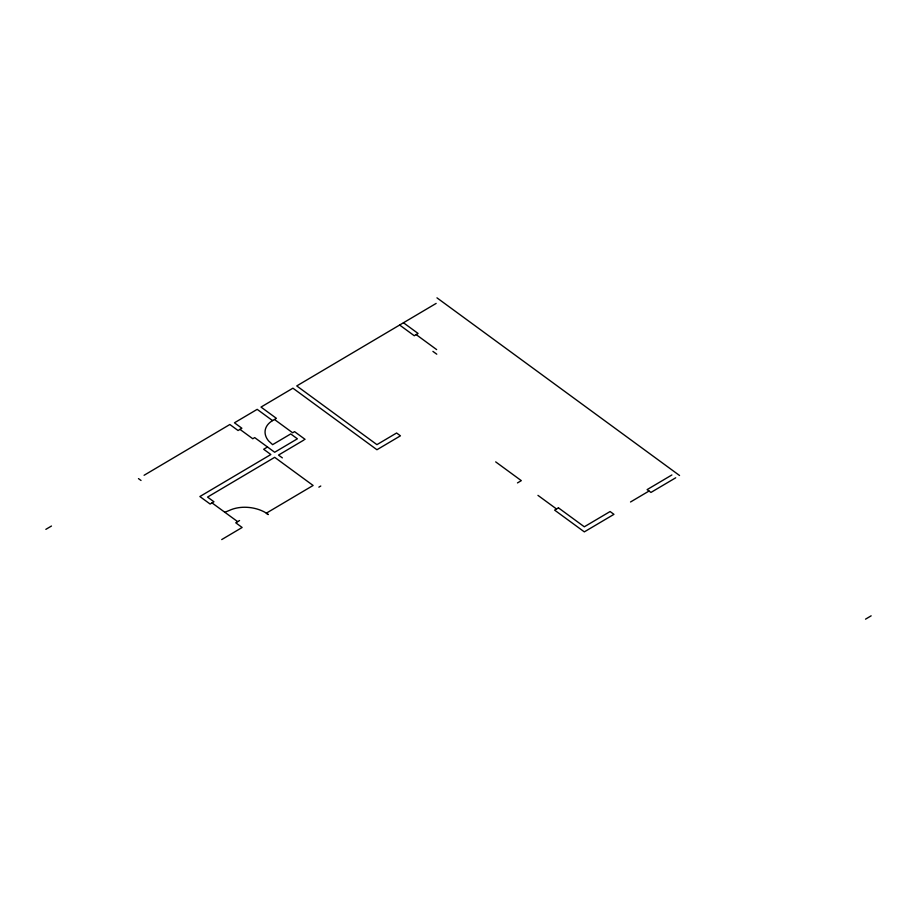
<?xml version="1.0" encoding="UTF-8"?>
<svg xmlns="http://www.w3.org/2000/svg" width="917" height="917" viewBox="0 0 917 917"><rect width="100%" height="100%" fill="white"/><g stroke="black" fill="none" stroke-linecap="round" stroke-linejoin="round"><path stroke-width="1.38" d="M45.85 529.35L51.467 526.026M144.084 475.281L229.858 424.502L238.053 430.509L241.882 428.239L234.454 422.794L257.184 409.349L272.544 420.605A25.791 16.919 7.3 0 0 268.521 440.848L272.613 444.653L290.735 433.924L297.395 438.807L274.676 452.253L254.697 437.615L252.783 438.75L239.967 429.374M436.148 303.412L296.753 385.931L376.933 444.642L396.591 433.007L400.431 435.827L376.944 449.731L292.924 388.189L261.013 407.079L276.384 418.335L272.544 420.605M267.5 447.003L263.672 449.261L270.847 454.523L199.872 496.533L210.119 504.029L213.948 501.771L207.54 497.083L274.687 457.331L313.11 485.471L266.389 513.13L268.245 514.575L264.818 512.202A29.206 19.165 7.3 0 0 229.433 510.402L224.837 512.282M304.043 439.954L278.516 455.073L282.356 457.881M239.566 520.524L235.738 522.793L242.134 527.481L221.719 539.574M318.864 487.156L320.778 486.021M517.475 482.915L521.303 480.646L495.684 461.881M671.886 474.96L647.115 489.621L650.955 492.429L675.726 477.78M630.529 501.989L649.041 491.031M865.533 619.158L871.15 615.834M436.962 297.842L679.554 475.51M403.469 322.761L418.072 333.456L414.243 335.725L399.64 325.031M416.158 334.59L436.641 349.595M432.916 351.383L436.767 354.191M537.958 495.375L556.527 508.981M305.063 439.346L294.563 431.655L292.649 432.79L274.722 419.654M212.033 502.906L237.652 521.658M138.467 478.605L141.023 480.474M558.442 507.846L554.613 510.116L584.324 531.871L613.943 514.345L610.103 511.537L584.312 526.794L558.442 507.846"/></g></svg>
